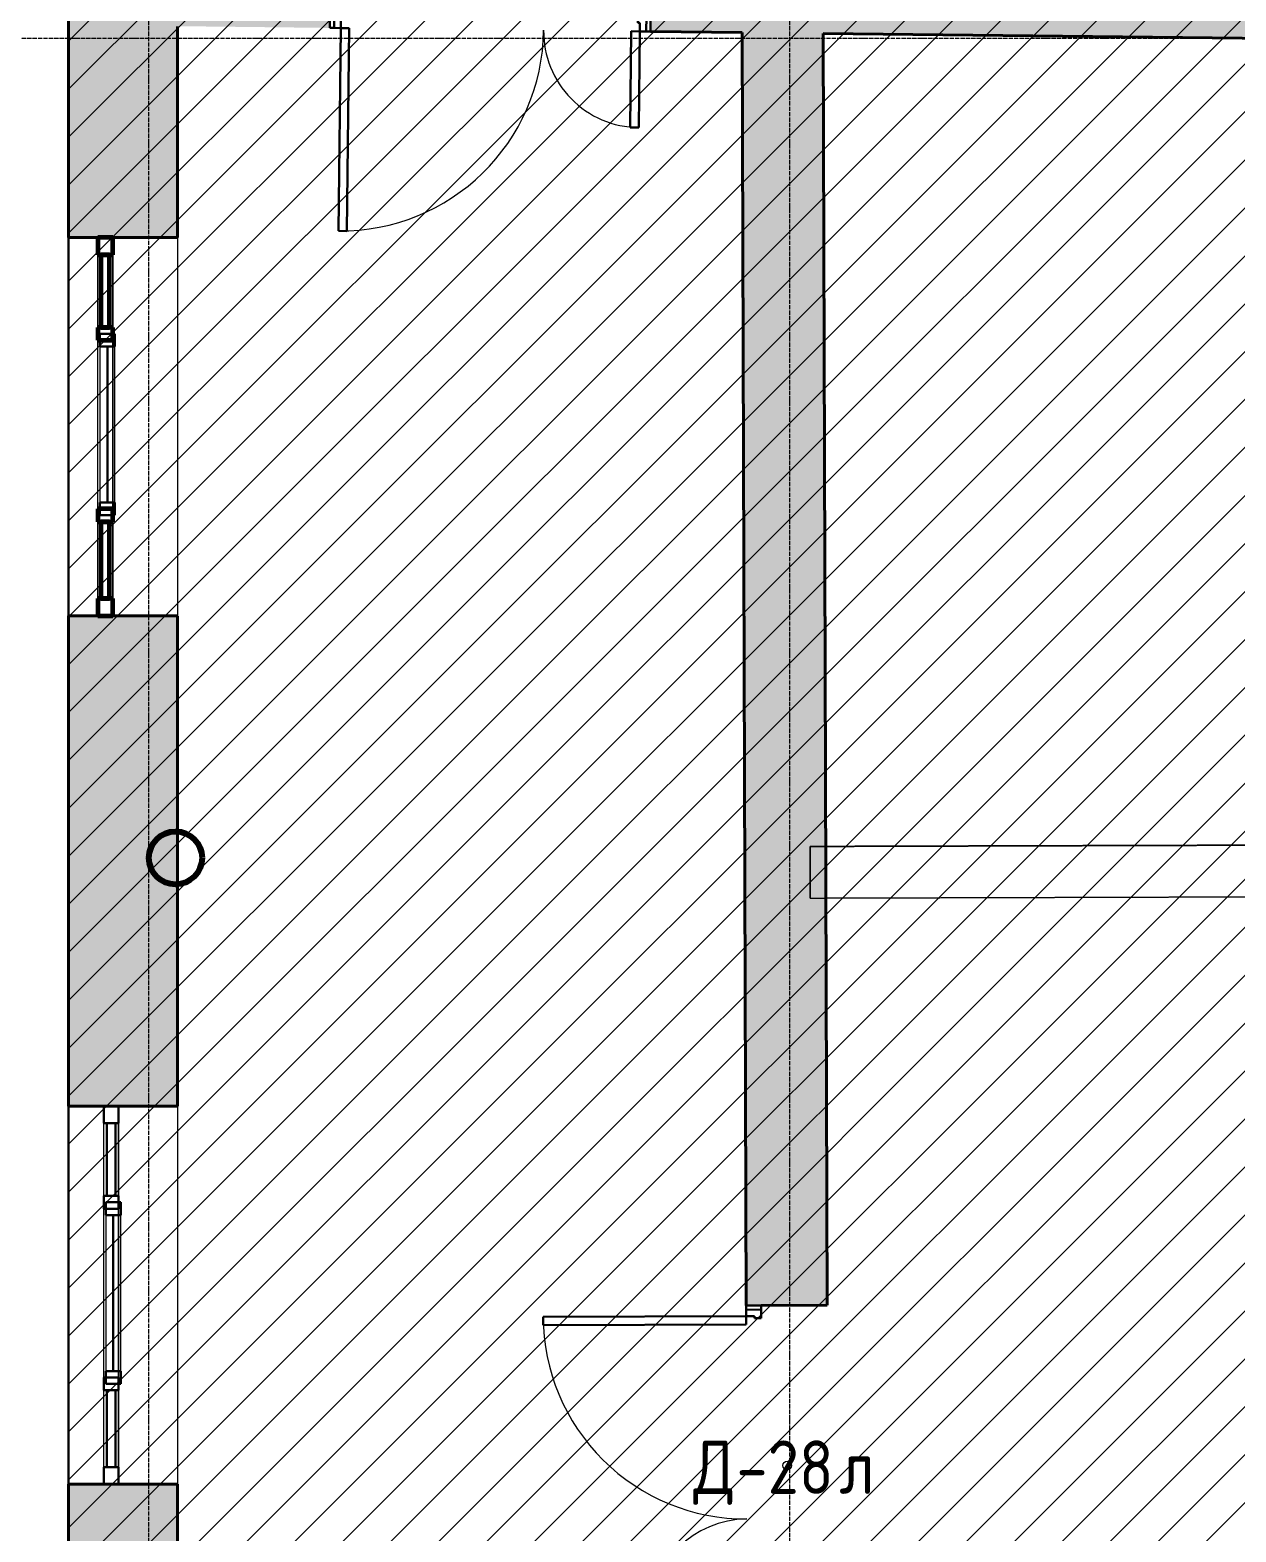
# Model space of a CAD drawing. Header units: millimetres. Extents: x -11886 to 379896, y -8130 to 47743.
# Drawn here: x 368608 to 374252, y 30013 to 37044 of the extents above; entities that cross this region are included whole.
import ezdxf

# ---------------------------------------------------------------- set-up
doc = ezdxf.new("R2010")
doc.units = ezdxf.units.MM
for name, pattern in [('ADSK_Линия сетки', [25, 20, -2.5, 0, -2.5]), ('ADSK_Сверху', [4.5, 3, -1.5]), ('ADSK_Снесено', [4.5, 3, -1.5])]:
    doc.linetypes.add(name, pattern=pattern)
for name, color, linetype, lineweight, true_color in [('_ Окна', 5, 'Continuous', 30, 0x0000ff), ('Витраж', 5, 'Continuous', 18, 0x0000ff), ('Двери', 5, 'Continuous', 18, 0x0000ff), ('Окна', 5, 'Continuous', 18, 0x0000ff), ('Панели витража', 5, 'Continuous', 18, 0x0000ff), ('планы со стояками отопление_dwg', 7, 'Continuous', 9, 0x767676), ('Стены внутренние', 5, 'Continuous', 18, 0x0000ff), ('Стены наружные', 1, 'ADSK_Снесено', 18, 0xff0000)]:
    doc.layers.add(name, color=color, linetype=linetype, lineweight=lineweight, true_color=true_color)
for name, color, linetype, lineweight in [('Каркас', 7, 'Continuous', 18), ('Марки дверей', 7, 'Continuous', 20), ('Оси', 7, 'Continuous', 9), ('стояки', 7, 'Continuous', 9)]:
    doc.layers.add(name, color=color, linetype=linetype, lineweight=lineweight)
doc.styles.add('GOST Common_2', font='GOST_Common.ttf', dxfattribs={"width": 0.9, "height": 250})

# ---------------------------------------------------------------- blocks, each defined once
blk = doc.blocks.new('ADSK_БалкаЖБ_Прямоугольная - 241_5х432мм-861302-04 План 4-го этажа')
at = {"layer": 'Каркас', "color": 253, "linetype": 'ADSK_Сверху', "true_color": 0xaaaaaa}
for p, q in [((-3169.4, 120.7), (-3169.4, -120.8)), ((-3169.4, 120.7), (3169.4, 120.7)), ((3169.4, -120.8), (3169.4, 120.7)), ((-3169.4, -120.8), (3169.4, -120.8))]:
    blk.add_line(p, q, dxfattribs=at)
at = {"layer": 'Каркас', "color": 253, "linetype": 'ADSK_Сверху', "true_color": 0xb2b2b2}
for p, q in [((-3169.4, -120.8), (-3169.4, 120.7)), ((3169.4, 120.7), (-3169.4, 120.7)), ((3169.4, 120.7), (3169.4, -120.8)), ((-3169.4, -120.8), (3169.4, -120.8))]:
    blk.add_line(p, q, dxfattribs=at)
blk = doc.blocks.new('Прямоугольный импост - 70х20_60мм-1425107-04 План 4-го этажа')
at = {"layer": 'Витраж', "color": 161, "linetype": 'ADSK_Сверху', "true_color": 0xaaaaff}
for p, q in [((-6076.6, 27832.2), (-6146.6, 27832.2)), ((-6146.6, 27752.2), (-6146.6, 27832.2)), ((-6076.6, 27752.2), (-6076.6, 27832.2)), ((-6146.6, 27382.2), (-6146.6, 27412.2)), ((-6076.6, 27382.2), (-6076.6, 27412.2))]:
    blk.add_line(p, q, dxfattribs=at)
blk = doc.blocks.new('Прямоугольный импост - 70х20_60мм-1258642-04 План 4-го этажа')
at = {"layer": 'Витраж', "color": 161, "linetype": 'ADSK_Сверху', "true_color": 0xaaaaff}
for p, q in [((-80, 35), (0, 35)), ((0, 35), (0, -35)), ((0, -35), (-80, -35))]:
    blk.add_line(p, q, dxfattribs=at)
blk = doc.blocks.new('Прямоугольный импост - 70х20_60мм-1258643-04 План 4-го этажа')
at = {"layer": 'Витраж', "color": 161, "linetype": 'ADSK_Сверху', "true_color": 0xaaaaff}
for p, q in [((0, 35), (-80, 35)), ((0, -35), (0, 35)), ((-80, -35), (0, -35))]:
    blk.add_line(p, q, dxfattribs=at)
blk = doc.blocks.new('Прямоугольный импост - 70х20_60мм-1243038-04 План 4-го этажа')
at = {"layer": 'Витраж', "color": 161, "linetype": 'ADSK_Сверху', "true_color": 0xaaaaff}
for p, q in [((-6146.6, 27352.2), (-6146.6, 27382.2)), ((-6076.6, 27352.2), (-6076.6, 27382.2)), ((-6146.6, 26532.2), (-6146.6, 26562.2)), ((-6076.6, 26532.2), (-6076.6, 26562.2))]:
    blk.add_line(p, q, dxfattribs=at)
blk = doc.blocks.new('Прямоугольный импост - 70х20_60мм-1225113-04 План 4-го этажа')
at = {"layer": 'Витраж', "color": 161, "linetype": 'ADSK_Сверху', "true_color": 0xaaaaff}
for p, q in [((41084.5, 2327.2), (41054.5, 2327.2)), ((41524.5, 2327.2), (41444.5, 2327.2)), ((41524.5, 2257.2), (41524.5, 2327.2)), ((41084.5, 2257.2), (41054.5, 2257.2)), ((41524.5, 2257.2), (41444.5, 2257.2))]:
    blk.add_line(p, q, dxfattribs=at)
blk = doc.blocks.new('Прямоугольный импост - 70х60мм-1258640-04 План 4-го этажа')
at = {"layer": 'Витраж', "color": 161, "linetype": 'ADSK_Сверху', "true_color": 0xaaaaff}
for p, q in [((-30, 35), (30, 35)), ((30, -35), (-30, -35))]:
    blk.add_line(p, q, dxfattribs=at)
blk = doc.blocks.new('Прямоугольный импост - 70х60мм-1425109-04 План 4-го этажа')
at = {"layer": 'Витраж', "color": 161, "linetype": 'ADSK_Сверху', "true_color": 0xaaaaff}
for p, q in [((-6076.6, 27752.2), (-6146.6, 27752.2)), ((-6146.6, 27412.2), (-6146.6, 27752.2)), ((-6076.6, 27412.2), (-6076.6, 27752.2)), ((-6146.6, 27412.2), (-6076.6, 27412.2))]:
    blk.add_line(p, q, dxfattribs=at)
blk = doc.blocks.new('Прямоугольный импост - 70х60мм-V3-04 План 4-го этажа')
at = {"layer": 'Витраж', "color": 161, "linetype": 'ADSK_Сверху', "true_color": 0xaaaaff}
for p, q in [((12864.2, 2396.5), (12864.2, 2326.5)), ((13224.2, 2396.5), (12864.2, 2396.5)), ((13224.2, 2326.5), (13224.2, 2396.5)), ((13224.2, 2326.5), (12864.2, 2326.5))]:
    blk.add_line(p, q, dxfattribs=at)
blk = doc.blocks.new('Прямоугольный импост - 70х60мм-1243040-04 План 4-го этажа')
at = {"layer": 'Витраж', "color": 161, "linetype": 'ADSK_Сверху', "true_color": 0xaaaaff}
for p, q in [((-6076.6, 27352.2), (-6146.6, 27352.2)), ((-6146.6, 26562.2), (-6146.6, 27352.2)), ((-6076.6, 26562.2), (-6076.6, 27352.2)), ((-6146.6, 26562.2), (-6076.6, 26562.2))]:
    blk.add_line(p, q, dxfattribs=at)
blk = doc.blocks.new('Системная панель - _AR_Стекло_40мм_привязка по центру-V149-04 План 4-го этажа')
at = {"layer": 'Панели витража', "color": 1, "lineweight": 60, "true_color": 0xff0000}
for p, q in [((180, 20), (-180, 20)), ((-180, 20), (-180, -20)), ((180, -20), (180, 20)), ((-180, -20), (180, -20))]:
    blk.add_line(p, q, dxfattribs=at)
blk = doc.blocks.new('Прямоугольный импост - 70х20_60мм-V150-04 План 4-го этажа')
at = {"layer": 'Витраж', "color": 1, "lineweight": 60, "true_color": 0xff0000}
for p, q in [((-80, 35), (0, 35)), ((-80, -35), (-80, 35)), ((0, 35), (0, -35)), ((0, -35), (-80, -35))]:
    blk.add_line(p, q, dxfattribs=at)
blk = doc.blocks.new('Прямоугольный импост - 70х20_60мм-V151-04 План 4-го этажа')
at = {"layer": 'Витраж', "color": 1, "lineweight": 60, "true_color": 0xff0000}
for p, q in [((0, 35), (-80, 35)), ((-80, 35), (-80, -35)), ((0, -35), (0, 35)), ((-80, -35), (0, -35))]:
    blk.add_line(p, q, dxfattribs=at)
blk = doc.blocks.new('Системная панель - _AR_Стекло_40мм_привязка по центру-V152-04 План 4-го этажа')
at = {"layer": 'Панели витража', "color": 1, "lineweight": 60, "true_color": 0xff0000}
for p, q in [((170, 20), (-170, 20)), ((-170, 20), (-170, -20)), ((170, -20), (170, 20)), ((-170, -20), (170, -20))]:
    blk.add_line(p, q, dxfattribs=at)
blk = doc.blocks.new('Витраж-тент со смещением вовне - 60мм 30 сдвиг-1466951-04 План 4-го этажа')
at = {"layer": '_ Окна'}
for p, q in [((-425, 25), (-425, -45)), ((-425, 25), (-365, 25)), ((-425, -45), (-425, 25)), ((-365, 25), (-365, -45)), ((425, 25), (365, 25)), ((365, 25), (365, -45)), ((425, -45), (425, 25)), ((425, -45), (425, 25)), ((-365, -45), (-425, -45)), ((-365, -10), (365, -10)), ((365, -45), (425, -45))]:
    blk.add_line(p, q, dxfattribs=at)
at = {"layer": 'Окна'}
for p, q in [((365, 25), (-365, 25)), ((-365, -45), (365, -45))]:
    blk.add_line(p, q, dxfattribs=at)
blk = doc.blocks.new('Прямоугольный импост - 70х60мм-V52-04 План 4-го этажа')
at = {"layer": 'Витраж'}
for p, q in [((-5981, 9813.9), (-5981, 10173.9)), ((-5911, 10173.9), (-5911, 9813.9))]:
    blk.add_line(p, q, dxfattribs=at)
blk = doc.blocks.new('Прямоугольный импост - 70х60мм-V65-04 План 4-го этажа')
at = {"layer": 'Витраж'}
for p, q in [((-6146.6, 27412.2), (-6146.6, 27752.2)), ((-6076.6, 27752.2), (-6076.6, 27412.2))]:
    blk.add_line(p, q, dxfattribs=at)
blk = doc.blocks.new('Прямоугольный импост - 70х60мм-V153-04 План 4-го этажа')
at = {"layer": 'Витраж', "color": 1, "lineweight": 60, "true_color": 0xff0000}
for p, q in [((-30, 35), (30, 35)), ((-30, -35), (-30, 35)), ((30, 35), (30, -35)), ((30, -35), (-30, -35))]:
    blk.add_line(p, q, dxfattribs=at)
blk = doc.blocks.new('Прямоугольный импост - 70х60мм-V66-04 План 4-го этажа')
at = {"layer": 'Витраж'}
for p, q in [((-6146.6, 26562.2), (-6146.6, 27352.2)), ((-6076.6, 27352.2), (-6076.6, 26562.2))]:
    blk.add_line(p, q, dxfattribs=at)
blk = doc.blocks.new('Системная панель - _AR_Стекло_40мм_привязка по центру-V154-04 План 4-го этажа')
at = {"layer": 'Панели витража', "lineweight": 30}
for p, q in [((180, 20), (-180, 20)), ((-180, 20), (-180, -20)), ((180, -20), (180, 20)), ((-180, -20), (180, -20))]:
    blk.add_line(p, q, dxfattribs=at)
blk = doc.blocks.new('Прямоугольный импост - 70х20_60мм-V155-04 План 4-го этажа')
at = {"layer": 'Витраж', "lineweight": 30}
for p, q in [((-80, 35), (0, 35)), ((-80, -35), (-80, 35)), ((0, 35), (0, -35)), ((0, -35), (-80, -35))]:
    blk.add_line(p, q, dxfattribs=at)
blk = doc.blocks.new('Прямоугольный импост - 70х20_60мм-V156-04 План 4-го этажа')
at = {"layer": 'Витраж', "lineweight": 30}
for p, q in [((0, 35), (-80, 35)), ((-80, 35), (-80, -35)), ((0, -35), (0, 35)), ((-80, -35), (0, -35))]:
    blk.add_line(p, q, dxfattribs=at)
blk = doc.blocks.new('Системная панель - _AR_Стекло_40мм_привязка по центру-V157-04 План 4-го этажа')
at = {"layer": 'Панели витража', "lineweight": 30}
for p, q in [((170, 20), (-170, 20)), ((-170, 20), (-170, -20)), ((170, -20), (170, 20)), ((-170, -20), (170, -20))]:
    blk.add_line(p, q, dxfattribs=at)
blk = doc.blocks.new('Прямоугольный импост - 70х60мм-V158-04 План 4-го этажа')
at = {"layer": 'Витраж', "lineweight": 30}
for p, q in [((-30, 35), (30, 35)), ((-30, -35), (-30, 35)), ((30, 35), (30, -35)), ((30, -35), (-30, -35))]:
    blk.add_line(p, q, dxfattribs=at)
blk = doc.blocks.new('AC_Дверь_Двупольная - Д-28л 1500х2200h-V207-04 План 4-го этажа')
at = {"layer": 'Двери', "lineweight": 30}
for p, q in [((700, 1140), (660, 1140)), ((660, 1140), (660, 190)), ((700, 190), (700, 1140)), ((-700, 640), (-660, 640)), ((-700, 190), (-700, 640)), ((-660, 640), (-660, 190)), ((-750, 190), (-730, 190)), ((-750, 120), (-750, 190)), ((-730, 190), (-700, 190)), ((-730, 120), (-730, 190)), ((-730, 190), (-730, 120)), ((-660, 190), (-700, 190)), ((-700, 190), (-700, 150)), ((-700, 150), (-690, 150)), ((-690, 150), (-690, 120)), ((660, 190), (700, 190)), ((700, 150), (690, 150)), ((690, 150), (690, 120)), ((730, 190), (700, 190)), ((700, 190), (700, 150)), ((730, 120), (730, 190)), ((750, 190), (730, 190)), ((730, 190), (730, 120)), ((750, 120), (750, 190)), ((-730, 120), (-750, 120)), ((-690, 120), (-730, 120)), ((690, 120), (730, 120)), ((730, 120), (750, 120))]:
    blk.add_line(p, q, dxfattribs=at)
at = {"layer": 'Двери'}
for centre, radius, start, end in [((700, 190), 950, 90, 180), ((-700, 190), 450, 360, 90)]:
    blk.add_arc(centre, radius, start, end, dxfattribs=at)
blk = doc.blocks.new('планы со стояками отопление_dwg-1484427-04 План 4-го этажа')
at = {"layer": 'стояки', "color": 246, "lineweight": 80, "true_color": 0x7f001f}
blk.add_circle((217023.4, 442926.9), 124.3, dxfattribs=at)
blk = doc.blocks.new('ADSK_Марка_Дверь - Типоразмер_ADSK_Марка-58376-04 План 4-го этажа')
at = {"layer": 'Марки дверей', "lineweight": 9}
blk.add_circle((0, 0), 0.2, dxfattribs=at)

msp = doc.modelspace()

# ---------------------------------------------------------------- hatches: boundary and pattern name
at = {"lineweight": 13, "true_color": 0x636466, "transparency": 33554559}
h = msp.add_hatch(dxfattribs=at)
h.set_pattern_fill('ANSI31', color=251, scale=50)
h.set_pattern_definition([(45, (322754.53, 85026.59), (-112.2532, 112.2532), [])])
h.paths.add_polyline_path([(372687.94, 8682.3), (378968.48, 8682.3), (378787.15, 43909.21), (368787.75, 43909.21), (368787.75, 21084.06), (369474.39, 21054.57), (369476.21, 11328.12), (323525.66, 11328.12), (323525.66, 8679.25), (323045.03, 8679.25), (323045.03, 456.79), (331027.53, 422.02), (331027.53, 2336.48), (341727.18, 2336.48), (341727.18, -2582.57), (354090.93, -2582.57), (354090.93, 2335.74), (364791.47, 2256.79), (364791.47, 300.23), (372687.94, 300.23)])
at = {"layer": 'Стены внутренние', "true_color": 0xc0c0c0}
h = msp.add_hatch(color=9, dxfattribs=at)
h.paths.add_polyline_path([(378429.99, 36958.95), (378429.99, 37338.97), (371516.14, 37417.28), (371512.63, 37037.3), (378340.56, 36959.96)])
h.paths.add_polyline_path([(370011.93, 37054.29), (370016.24, 37434.27), (369297.75, 37442.41), (369297.75, 37062.38)])
h = msp.add_hatch(color=9, dxfattribs=at)
h.paths.add_polyline_path([(372370.98, 21041.65), (372361.38, 24080.32), (371981.38, 24079.12), (371990.98, 21043.41), (372336.58, 21041.81)])
h.paths.add_polyline_path([(371976.64, 25579.11), (372356.64, 25580.31), (372344.02, 29574.77), (371964.02, 29573.57), (371969.28, 27909.26)])
h.paths.add_polyline_path([(371959.28, 31073.56), (372339.28, 31074.77), (372320.47, 37028.15), (371940.46, 37032.45), (371950.09, 33984.51)])
at = {"layer": 'Стены наружные', "true_color": 0xc0c0c0}
h = msp.add_hatch(color=9, dxfattribs=at)
h.paths.add_polyline_path([(369094.39, 21084.06), (369297.75, 21084.06), (369297.75, 22130.28), (368787.75, 22130.28), (368787.75, 21084.06)])
h.paths.add_polyline_path([(368787.75, 23900.28), (369297.75, 23900.28), (369297.75, 26215.57), (368787.75, 26215.57), (368787.75, 24871.64)])
h.paths.add_polyline_path([(369141.15, 27985.57), (369297.75, 27985.57), (369297.75, 30236.26), (368787.75, 30236.26), (368787.75, 27985.57)])
h.paths.add_polyline_path([(369297.75, 32006.26), (369297.75, 34302.45), (368787.75, 34302.45), (368787.75, 32006.26), (369155.74, 32006.26)])
h.paths.add_polyline_path([(368787.75, 36072.45), (369297.75, 36072.45), (369297.75, 43399.21), (368787.75, 43399.21), (368787.75, 37022.13)])

# ---------------------------------------------------------------- linework, layer by layer
at = {"color": 251, "lineweight": 30, "true_color": 0x636466}
msp.add_lwpolyline([(368787.75, 21084.06), (368787.75, 43909.21), (378787.15, 43909.21), (378968.48, 8682.3), (372687.94, 8682.3), (372687.94, 300.23), (364791.47, 300.23), (364791.47, 2256.79), (353990.51, 2336.48), (354090.93, 2335.74), (354090.93, -2582.57), (341727.18, -2582.57), (341727.18, 2336.48), (331027.53, 2336.48), (331027.53, 422.02), (323045.03, 456.79), (323045.03, 8679.25)], dxfattribs=at)
at = {"layer": 'Оси', "linetype": 'ADSK_Линия сетки'}
for p, q in [((369164.44, -5025.59), (369164.44, 44684.79)), ((372164.44, -5025.59), (372164.44, 44684.79)), ((311668.31, 37006.79), (379896.25, 37006.79))]:
    msp.add_line(p, q, dxfattribs=at)
at = {"layer": 'Стены внутренние', "color": 18, "lineweight": 40, "true_color": 0x000000}
for p, q in [((371511.84, 37037.3), (371940.46, 37032.45)), ((371940.46, 37032.45), (371959.28, 31073.56)), ((372339.28, 31074.77), (372320.47, 37028.15)), ((372320.47, 37028.15), (378429.99, 36958.95)), ((372029.28, 31073.79), (372339.28, 31074.77))]:
    msp.add_line(p, q, dxfattribs=at)
at = {"layer": 'Стены наружные', "color": 18, "lineweight": 40, "true_color": 0x000000}
for p, q in [((368787.75, 43909.21), (368787.75, 36072.45)), ((369297.75, 36072.45), (369297.75, 37062.38)), ((368787.75, 36072.45), (369297.75, 36072.45)), ((368787.75, 34302.45), (368787.75, 32006.26)), ((369297.75, 34302.45), (368787.75, 34302.45)), ((369297.75, 32006.26), (369297.75, 34302.45)), ((368787.75, 32006.26), (369297.75, 32006.26)), ((368787.75, 30236.26), (368787.75, 27985.57)), ((369297.75, 30236.26), (368787.75, 30236.26)), ((369297.75, 27985.57), (369297.75, 30236.26))]:
    msp.add_line(p, q, dxfattribs=at)
at = {"layer": 'Стены наружные', "color": 18, "true_color": 0x000000}
for p, q in [((368787.75, 34302.45), (368787.75, 36072.45)), ((369297.75, 36072.45), (369297.75, 34302.45)), ((368787.75, 30236.26), (368787.75, 32006.26)), ((369297.75, 32006.26), (369297.75, 30236.26))]:
    msp.add_line(p, q, dxfattribs=at)

# ---------------------------------------------------------------- block references
at = {"layer": '_ Окна', "rotation": 89.99999999999974}
for p in [(368960.11, 35197.45), (368987.78, 31131.26)]:
    msp.add_blockref('Витраж-тент со смещением вовне - 60мм 30 сдвиг-1466951-04 План 4-го этажа', p, dxfattribs=at)
at = {"layer": 'Витраж', "color": 161, "linetype": 'ADSK_Сверху', "true_color": 0xaaaaff}
for name, p in [('Прямоугольный импост - 70х20_60мм-1425107-04 План 4-го этажа', (375071.74, 8240.21)), ('Прямоугольный импост - 70х60мм-1425109-04 План 4-го этажа', (375071.74, 8240.21)), ('Прямоугольный импост - 70х20_60мм-1243038-04 План 4-го этажа', (375071.74, 8240.21)), ('Прямоугольный импост - 70х60мм-1243040-04 План 4-го этажа', (375071.74, 8240.21)), ('Прямоугольный импост - 70х20_60мм-1425107-04 План 4-го этажа', (375099.41, 4174.02)), ('Прямоугольный импост - 70х60мм-1425109-04 План 4-го этажа', (375099.41, 4174.02)), ('Прямоугольный импост - 70х20_60мм-1243038-04 План 4-го этажа', (375099.41, 4174.02)), ('Прямоугольный импост - 70х60мм-1243040-04 План 4-го этажа', (375099.41, 4174.02))]:
    msp.add_blockref(name, p, dxfattribs=at)
at = {"layer": 'Витраж', "color": 161, "linetype": 'ADSK_Сверху', "true_color": 0xaaaaff, "extrusion": (0, 0, -1), "rotation": 90.00000000000026}
for name, p in [('Прямоугольный импост - 70х20_60мм-1258642-04 План 4-го этажа', (-368960.11, 36072.45)), ('Прямоугольный импост - 70х60мм-1258640-04 План 4-го этажа', (-368960.11, 35622.45)), ('Прямоугольный импост - 70х60мм-1258640-04 План 4-го этажа', (-368960.11, 34772.45)), ('Прямоугольный импост - 70х20_60мм-1258642-04 План 4-го этажа', (-368987.78, 32006.26)), ('Прямоугольный импост - 70х60мм-1258640-04 План 4-го этажа', (-368987.78, 31556.26)), ('Прямоугольный импост - 70х60мм-1258640-04 План 4-го этажа', (-368987.78, 30706.26))]:
    msp.add_blockref(name, p, dxfattribs=at)
at = {"layer": 'Витраж', "extrusion": (0, 0, -1), "rotation": 90.00000000000026}
for name, p in [('Прямоугольный импост - 70х20_60мм-V150-04 План 4-го этажа', (-368960.11, 36072.45)), ('Прямоугольный импост - 70х60мм-V153-04 План 4-го этажа', (-368960.11, 35622.45)), ('Прямоугольный импост - 70х60мм-V153-04 План 4-го этажа', (-368960.11, 34772.45)), ('Прямоугольный импост - 70х20_60мм-V155-04 План 4-го этажа', (-368987.78, 32006.26)), ('Прямоугольный импост - 70х60мм-V158-04 План 4-го этажа', (-368987.78, 31556.26)), ('Прямоугольный импост - 70х60мм-V158-04 План 4-го этажа', (-368987.78, 30706.26))]:
    msp.add_blockref(name, p, dxfattribs=at)
at = {"layer": 'Витраж'}
for name, p in [('Прямоугольный импост - 70х60мм-V65-04 План 4-го этажа', (375071.74, 8240.21)), ('Прямоугольный импост - 70х60мм-V66-04 План 4-го этажа', (375071.74, 8240.21)), ('Прямоугольный импост - 70х60мм-V52-04 План 4-го этажа', (374906.13, 24568.55)), ('Прямоугольный импост - 70х60мм-V65-04 План 4-го этажа', (375099.41, 4174.02)), ('Прямоугольный импост - 70х60мм-V66-04 План 4-го этажа', (375099.41, 4174.02)), ('Прямоугольный импост - 70х60мм-V52-04 План 4-го этажа', (374933.8, 20502.35))]:
    msp.add_blockref(name, p, dxfattribs=at)
at = {"layer": 'Витраж', "color": 161, "linetype": 'ADSK_Сверху', "true_color": 0xaaaaff}
for name, p, rotation in [('Прямоугольный импост - 70х20_60мм-1225113-04 План 4-го этажа', (366667.96, 75826.91), 270), ('Прямоугольный импост - 70х60мм-V3-04 План 4-го этажа', (366598.6, 47606.7), 270), ('Прямоугольный импост - 70х20_60мм-1258643-04 План 4-го этажа', (368960.11, 34302.45), 269.9999999999997), ('Прямоугольный импост - 70х20_60мм-1225113-04 План 4-го этажа', (366695.63, 71760.71), 270), ('Прямоугольный импост - 70х60мм-V3-04 План 4-го этажа', (366626.27, 43540.5), 270), ('Прямоугольный импост - 70х20_60мм-1258643-04 План 4-го этажа', (368987.78, 30236.26), 269.9999999999997)]:
    msp.add_blockref(name, p, dxfattribs=dict(at, rotation=rotation))
at = {"layer": 'Витраж', "rotation": 269.9999999999997}
for name, p in [('Прямоугольный импост - 70х20_60мм-V151-04 План 4-го этажа', (368960.11, 34302.45)), ('Прямоугольный импост - 70х20_60мм-V156-04 План 4-го этажа', (368987.78, 30236.26))]:
    msp.add_blockref(name, p, dxfattribs=at)
at = {"layer": 'Двери'}
for p, rotation in [((370764.04, 37235.79), 179.3510806039891), ((372151.65, 30324.17), 90.18103069396817)]:
    msp.add_blockref('AC_Дверь_Двупольная - Д-28л 1500х2200h-V207-04 План 4-го этажа', p, dxfattribs=dict(at, rotation=rotation))
at = {"layer": 'Каркас', "color": 253, "linetype": 'ADSK_Сверху', "true_color": 0xaaaaaa, "rotation": 0.1673912001224805}
msp.add_blockref('ADSK_БалкаЖБ_Прямоугольная - 241_5х432мм-861302-04 План 4-го этажа', (375428.28, 33110.68), dxfattribs=at)
at = {"layer": 'Марки дверей', "xscale": 99.99999999999993, "yscale": 99.99999999999993, "zscale": 99.99999999999993}
msp.add_blockref('ADSK_Марка_Дверь - Типоразмер_ADSK_Марка-58376-04 План 4-го этажа', (372151.65, 30324.17), dxfattribs=at)
at = {"layer": 'Панели витража', "rotation": 89.99999999999974}
for name, p in [('Системная панель - _AR_Стекло_40мм_привязка по центру-V152-04 План 4-го этажа', (368960.11, 35822.45)), ('Системная панель - _AR_Стекло_40мм_привязка по центру-V149-04 План 4-го этажа', (368960.11, 34562.45)), ('Системная панель - _AR_Стекло_40мм_привязка по центру-V157-04 План 4-го этажа', (368987.78, 31756.26)), ('Системная панель - _AR_Стекло_40мм_привязка по центру-V154-04 План 4-го этажа', (368987.78, 30496.26))]:
    msp.add_blockref(name, p, dxfattribs=at)
at = {"layer": 'планы со стояками отопление_dwg', "color": 6, "true_color": 0xff00ff}
msp.add_blockref('планы со стояками отопление_dwg-1484427-04 План 4-го этажа', (152265.33, -409758.64), dxfattribs=at)

# ---------------------------------------------------------------- texts
at = {"layer": 'Марки дверей', "lineweight": 9, "char_height": 250, "attachment_point": 1, "style": 'GOST Common_2'}
for s, insert, width in [('\\fGOST Common|b0|i0|c204|p34|;\\W.9;Д', (371711.82, 30441.18), 245.3164), ('-28', (371914.23, 30441.18), 584.4302), ('\\fGOST Common|b0|i0|c204|p34|;\\W.9;л', (372396.43, 30441.18), 194.8101)]:
    msp.add_mtext(s, dxfattribs=dict(at, insert=insert, width=width))

doc.saveas('drawing.dxf')
